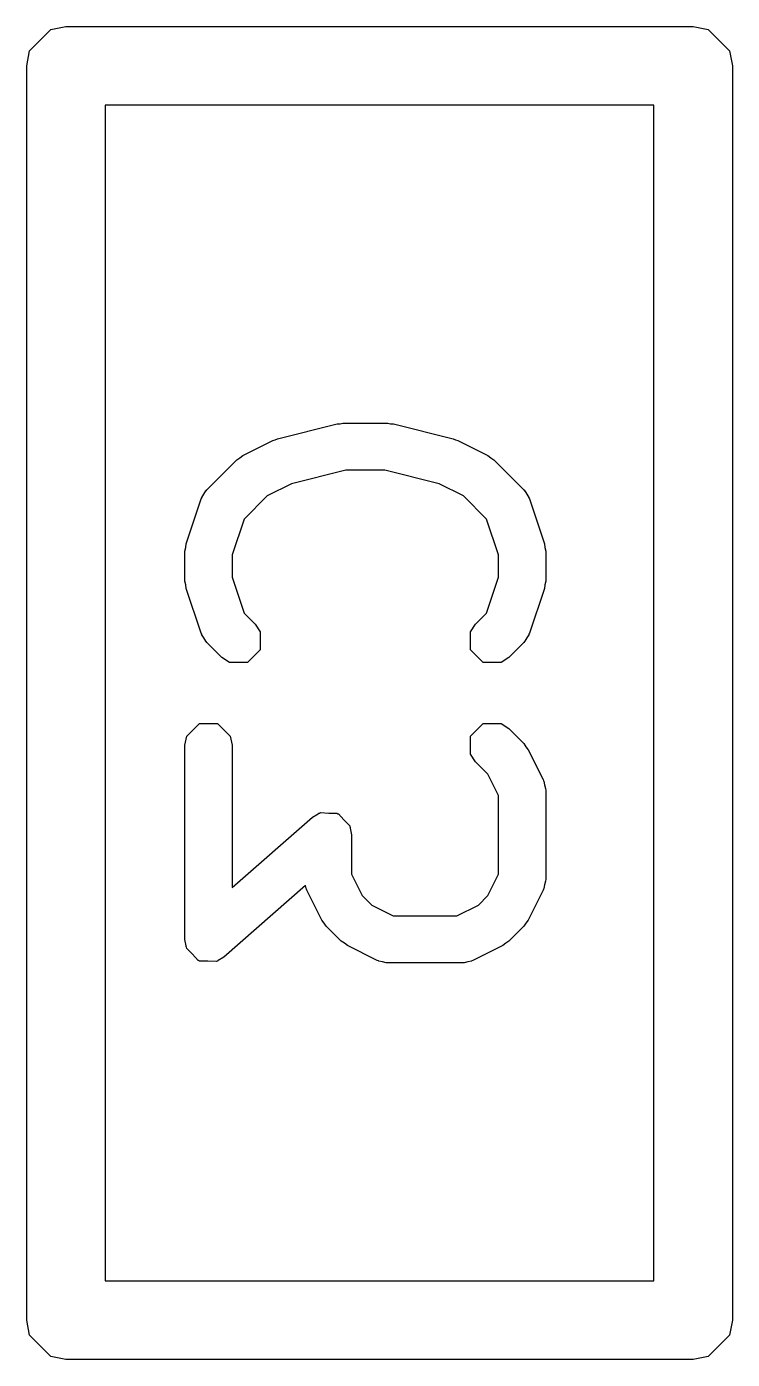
# Model space of a CAD drawing. Extents: x 5.35 to 7.17, y -5 to -4.04.
# Drawn here: x 5.7798 to 5.8153, y -4.9335 to -4.8665 of the extents above; entities that cross this region are included whole.
import ezdxf

# ---------------------------------------------------------------- set-up
doc = ezdxf.new("R2010")
doc.units = 0
doc.header["$MEASUREMENT"] = 0
doc.layers.add('BLACK', color=7, linetype='CONTINUOUS')

msp = doc.modelspace()

# ---------------------------------------------------------------- linework, layer by layer
at = {"layer": 'BLACK', "linetype": 'CONTINUOUS'}
for p, q in [((5.779992, -4.867751), (5.781058, -4.866685)), ((5.781058, -4.866685), (5.781811, -4.866535)), ((5.781811, -4.866535), (5.813307, -4.866535)), ((5.813307, -4.866535), (5.81406, -4.866685)), ((5.81406, -4.866685), (5.815126, -4.867751)), ((5.779843, -4.868504), (5.779992, -4.867751)), ((5.815126, -4.867751), (5.815276, -4.868504)), ((5.779843, -4.931496), (5.779843, -4.868504)), ((5.815276, -4.868504), (5.815276, -4.931496)), ((5.78378, -4.870472), (5.78378, -4.929528)), ((5.811339, -4.870472), (5.78378, -4.870472)), ((5.811339, -4.929528), (5.811339, -4.870472)), ((5.792437, -4.887231), (5.795436, -4.886481)), ((5.795436, -4.886481), (5.795581, -4.886474)), ((5.795581, -4.886474), (5.795723, -4.886445)), ((5.795723, -4.886445), (5.797972, -4.886445)), ((5.797972, -4.886445), (5.798114, -4.886474)), ((5.798114, -4.886474), (5.798259, -4.886481)), ((5.798259, -4.886481), (5.801258, -4.887231)), ((5.790695, -4.88807), (5.792195, -4.88732)), ((5.792195, -4.88732), (5.79232, -4.887286)), ((5.79232, -4.887286), (5.792437, -4.887231)), ((5.801258, -4.887231), (5.801375, -4.887286)), ((5.801375, -4.887286), (5.8015, -4.88732)), ((5.8015, -4.88732), (5.803, -4.88807)), ((5.788888, -4.889791), (5.790388, -4.888291)), ((5.790388, -4.888291), (5.790545, -4.888186)), ((5.790545, -4.888186), (5.790695, -4.88807)), ((5.803, -4.88807), (5.803149, -4.888186)), ((5.803149, -4.888186), (5.803307, -4.888291)), ((5.803307, -4.888291), (5.804807, -4.889791)), ((5.795868, -4.888808), (5.793135, -4.889491)), ((5.797827, -4.888808), (5.795868, -4.888808)), ((5.80056, -4.889491), (5.797827, -4.888808)), ((5.788831, -4.889852), (5.788855, -4.88984)), ((5.788855, -4.88984), (5.788888, -4.889791)), ((5.793135, -4.889491), (5.791923, -4.890097)), ((5.801772, -4.890097), (5.80056, -4.889491)), ((5.804807, -4.889791), (5.80484, -4.88984)), ((5.80484, -4.88984), (5.804864, -4.889852)), ((5.787853, -4.892502), (5.788603, -4.890253)), ((5.788603, -4.890253), (5.788632, -4.890201)), ((5.788632, -4.890174), (5.788737, -4.890017)), ((5.788632, -4.890201), (5.788632, -4.890174)), ((5.788737, -4.890017), (5.788831, -4.889852)), ((5.791923, -4.890097), (5.790756, -4.891264)), ((5.802939, -4.891264), (5.801772, -4.890097)), ((5.804864, -4.889852), (5.804958, -4.890017)), ((5.804958, -4.890017), (5.805063, -4.890174)), ((5.805063, -4.890174), (5.805063, -4.890201)), ((5.805063, -4.890201), (5.805092, -4.890253)), ((5.805092, -4.890253), (5.805842, -4.892502)), ((5.790756, -4.891264), (5.790155, -4.893067)), ((5.80354, -4.893068), (5.802939, -4.891264)), ((5.787829, -4.89269), (5.787853, -4.892502)), ((5.805842, -4.892502), (5.805866, -4.89269)), ((5.787792, -4.892876), (5.787829, -4.89269)), ((5.787792, -4.894376), (5.787792, -4.892876)), ((5.790155, -4.893067), (5.790155, -4.894184)), ((5.80354, -4.894184), (5.80354, -4.893068)), ((5.805866, -4.89269), (5.805903, -4.892876)), ((5.805903, -4.892876), (5.805903, -4.894376)), ((5.787829, -4.894562), (5.787792, -4.894376)), ((5.790155, -4.894184), (5.790756, -4.895987)), ((5.802939, -4.895987), (5.80354, -4.894184)), ((5.805903, -4.894376), (5.805866, -4.894561)), ((5.787853, -4.894749), (5.787829, -4.894562)), ((5.788603, -4.896999), (5.787853, -4.894749)), ((5.805842, -4.894749), (5.805092, -4.896999)), ((5.805866, -4.894561), (5.805842, -4.894749)), ((5.790756, -4.895987), (5.791309, -4.89654)), ((5.802387, -4.89654), (5.802939, -4.895987)), ((5.788632, -4.89705), (5.788603, -4.896999)), ((5.788632, -4.897077), (5.788632, -4.89705)), ((5.788738, -4.897235), (5.788632, -4.897077)), ((5.791309, -4.89654), (5.791565, -4.896923)), ((5.791565, -4.896923), (5.791564, -4.897827)), ((5.802131, -4.896923), (5.802387, -4.89654)), ((5.802131, -4.897827), (5.802131, -4.896923)), ((5.805063, -4.897077), (5.804958, -4.897235)), ((5.805092, -4.896999), (5.805063, -4.89705)), ((5.805063, -4.89705), (5.805063, -4.897077)), ((5.788831, -4.897399), (5.788738, -4.897235)), ((5.788855, -4.897411), (5.788831, -4.897399)), ((5.788888, -4.897461), (5.788855, -4.897411)), ((5.789638, -4.89821), (5.788888, -4.897461)), ((5.791564, -4.897827), (5.790925, -4.898467)), ((5.80277, -4.898466), (5.802131, -4.897827)), ((5.804807, -4.897461), (5.804057, -4.89821)), ((5.80484, -4.897411), (5.804807, -4.897461)), ((5.804864, -4.897399), (5.80484, -4.897411)), ((5.804958, -4.897235), (5.804864, -4.897399)), ((5.790021, -4.898466), (5.789638, -4.89821)), ((5.790925, -4.898467), (5.790021, -4.898466)), ((5.803674, -4.898466), (5.80277, -4.898466)), ((5.804057, -4.89821), (5.803674, -4.898466)), ((5.787882, -4.902173), (5.788521, -4.901533)), ((5.788521, -4.901533), (5.789426, -4.901533)), ((5.789426, -4.901533), (5.790065, -4.902173)), ((5.802131, -4.902173), (5.80277, -4.901533)), ((5.80277, -4.901533), (5.803674, -4.901533)), ((5.803674, -4.901533), (5.804057, -4.901789)), ((5.804057, -4.901789), (5.804807, -4.902539)), ((5.787792, -4.902625), (5.787882, -4.902173)), ((5.790065, -4.902173), (5.790155, -4.902625)), ((5.802131, -4.903077), (5.802131, -4.902173)), ((5.804807, -4.902539), (5.804912, -4.902697)), ((5.787792, -4.912373), (5.787792, -4.902625)), ((5.790155, -4.902625), (5.790155, -4.909771)), ((5.802387, -4.90346), (5.802131, -4.903077)), ((5.804912, -4.902697), (5.805028, -4.902846)), ((5.805028, -4.902846), (5.805778, -4.904346)), ((5.803001, -4.904074), (5.802387, -4.90346)), ((5.80354, -4.905153), (5.803001, -4.904074)), ((5.805778, -4.904346), (5.805794, -4.904403)), ((5.805794, -4.904403), (5.805813, -4.904422)), ((5.805813, -4.904422), (5.80585, -4.904608)), ((5.80354, -4.909095), (5.80354, -4.905153)), ((5.80585, -4.904608), (5.8059, -4.904791)), ((5.8059, -4.904791), (5.805891, -4.904816)), ((5.805891, -4.904816), (5.805903, -4.904874)), ((5.805903, -4.904874), (5.805903, -4.909374)), ((5.790155, -4.909771), (5.794195, -4.906235)), ((5.794195, -4.906235), (5.794486, -4.906068)), ((5.794486, -4.906068), (5.794521, -4.906033)), ((5.794521, -4.906033), (5.794546, -4.906033)), ((5.794546, -4.906033), (5.794594, -4.906005)), ((5.794594, -4.906005), (5.79501, -4.906033)), ((5.79501, -4.906033), (5.795425, -4.906033)), ((5.795425, -4.906033), (5.795454, -4.906063)), ((5.795454, -4.906063), (5.795496, -4.906065)), ((5.795496, -4.906065), (5.79577, -4.906378)), ((5.79577, -4.906378), (5.796064, -4.906672)), ((5.796064, -4.906672), (5.796075, -4.906726)), ((5.796075, -4.906726), (5.796092, -4.906746)), ((5.796092, -4.906746), (5.796088, -4.906795)), ((5.796088, -4.906795), (5.796154, -4.907124)), ((5.796154, -4.907124), (5.796154, -4.909095)), ((5.796154, -4.909095), (5.796693, -4.910174)), ((5.803001, -4.910174), (5.80354, -4.909095)), ((5.793851, -4.909675), (5.789751, -4.913262)), ((5.793882, -4.909826), (5.793851, -4.909675)), ((5.793901, -4.909845), (5.793882, -4.909826)), ((5.793916, -4.909902), (5.793901, -4.909845)), ((5.794666, -4.911402), (5.793916, -4.909902)), ((5.805778, -4.909902), (5.805028, -4.911402)), ((5.805794, -4.909845), (5.805778, -4.909902)), ((5.805813, -4.909826), (5.805794, -4.909845)), ((5.80585, -4.90964), (5.805813, -4.909826)), ((5.8059, -4.909458), (5.80585, -4.90964)), ((5.805903, -4.909374), (5.805891, -4.909432)), ((5.805891, -4.909432), (5.8059, -4.909458)), ((5.796693, -4.910174), (5.797172, -4.910653)), ((5.802522, -4.910653), (5.803001, -4.910174)), ((5.797172, -4.910653), (5.798251, -4.911192)), ((5.798251, -4.911192), (5.801443, -4.911192)), ((5.801443, -4.911192), (5.802522, -4.910653)), ((5.794782, -4.911551), (5.794666, -4.911402)), ((5.794887, -4.911709), (5.794782, -4.911551)), ((5.795637, -4.912459), (5.794887, -4.911709)), ((5.804807, -4.911709), (5.804057, -4.912459)), ((5.804912, -4.911551), (5.804807, -4.911709)), ((5.805028, -4.911402), (5.804912, -4.911551)), ((5.787858, -4.912703), (5.787792, -4.912373)), ((5.795795, -4.912564), (5.795637, -4.912459)), ((5.795944, -4.91268), (5.795795, -4.912564)), ((5.8039, -4.912564), (5.80375, -4.91268)), ((5.804057, -4.912459), (5.8039, -4.912564)), ((5.787855, -4.912752), (5.787858, -4.912703)), ((5.787871, -4.912771), (5.787855, -4.912752)), ((5.787882, -4.912825), (5.787871, -4.912771)), ((5.788176, -4.91312), (5.787882, -4.912825)), ((5.78845, -4.913432), (5.788176, -4.91312)), ((5.789751, -4.913262), (5.78946, -4.91343)), ((5.797444, -4.91343), (5.795944, -4.91268)), ((5.80375, -4.91268), (5.80225, -4.91343)), ((5.788492, -4.913435), (5.78845, -4.913432)), ((5.788521, -4.913465), (5.788492, -4.913435)), ((5.788937, -4.913465), (5.788521, -4.913465)), ((5.789352, -4.913492), (5.788937, -4.913465)), ((5.7894, -4.913465), (5.789352, -4.913492)), ((5.789426, -4.913465), (5.7894, -4.913465)), ((5.78946, -4.91343), (5.789426, -4.913465)), ((5.797501, -4.913445), (5.797444, -4.91343)), ((5.79752, -4.913465), (5.797501, -4.913445)), ((5.797706, -4.913502), (5.79752, -4.913465)), ((5.797889, -4.913552), (5.797706, -4.913502)), ((5.797914, -4.913543), (5.797889, -4.913552)), ((5.797972, -4.913555), (5.797914, -4.913543)), ((5.801722, -4.913555), (5.797972, -4.913555)), ((5.80178, -4.913543), (5.801722, -4.913555)), ((5.801806, -4.913552), (5.80178, -4.913543)), ((5.801988, -4.913502), (5.801806, -4.913552)), ((5.802174, -4.913465), (5.801988, -4.913502)), ((5.802193, -4.913445), (5.802174, -4.913465)), ((5.80225, -4.91343), (5.802193, -4.913445)), ((5.78378, -4.929528), (5.811339, -4.929528)), ((5.779992, -4.932249), (5.779843, -4.931496)), ((5.815276, -4.931496), (5.815126, -4.932249)), ((5.781058, -4.933315), (5.779992, -4.932249)), ((5.815126, -4.932249), (5.81406, -4.933315)), ((5.781811, -4.933465), (5.781058, -4.933315)), ((5.81406, -4.933315), (5.813307, -4.933465)), ((5.813307, -4.933465), (5.781811, -4.933465))]:
    msp.add_line(p, q, dxfattribs=at)

doc.saveas('drawing.dxf')
